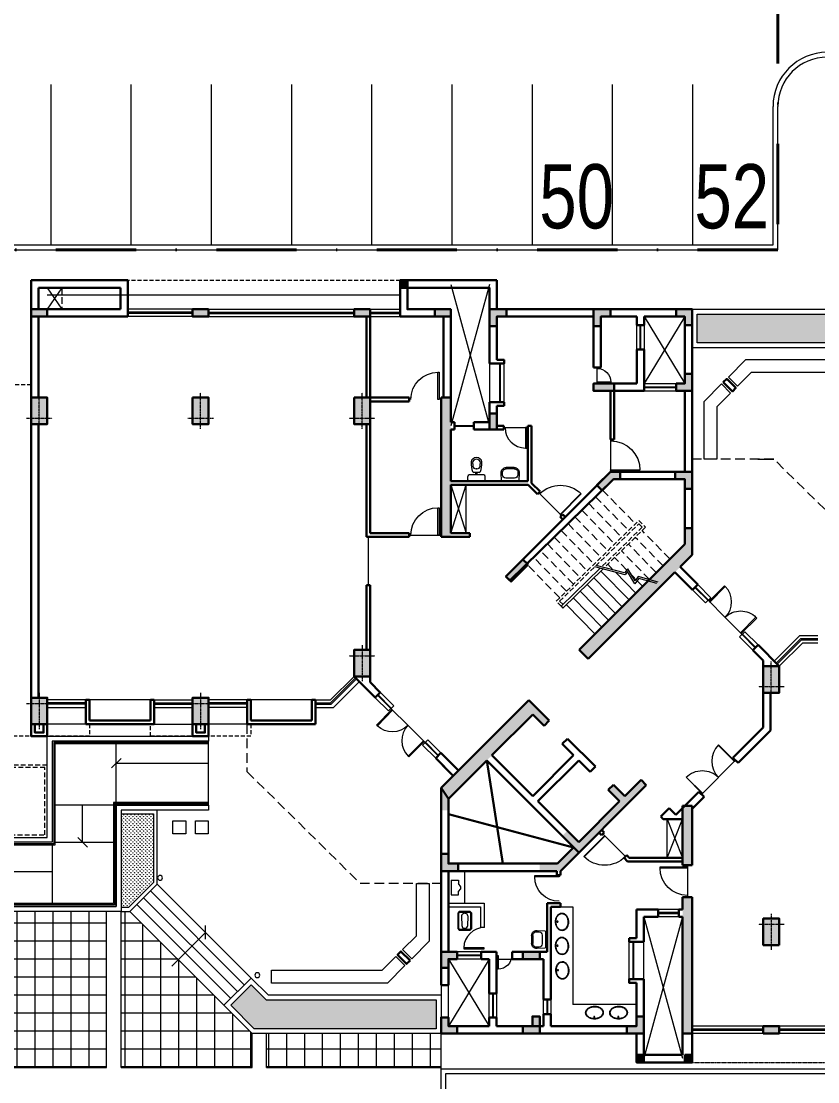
# Model space of a CAD drawing. Header units: inches. Extents: x 5542223 to 12533222, y 497239 to 5189502.
# Drawn here: x 6812870 to 6837697, y 2078494 to 2111526 of the extents above; entities that cross this region are included whole.
import ezdxf

# ---------------------------------------------------------------- set-up
doc = ezdxf.new("R2010")
doc.units = ezdxf.units.IN
doc.header["$MEASUREMENT"] = 0
for name, pattern in [('CENTER2', [1.125, 0.75, -0.125, 0.125, -0.125]), ('DASHDOT', [1, 0.5, -0.25, 0, -0.25]), ('HIDDEN', [0.375, 0.25, -0.125]), ('HIDDENX2', [0.75, 0.5, -0.25])]:
    doc.linetypes.add(name, pattern=pattern)
doc.layers.get('0').update_dxf_attribs({"color": 1})
for name, color, linetype, lineweight in [('Area_parking', 7, 'DASHDOT', 40), ('c_b', 253, 'Continuous', 15), ('CILL', 7, 'Continuous', 20), ('col', 7, 'Continuous', 30), ('DOOR', 7, 'Continuous', 9), ('ELE', 7, 'Continuous', 13), ('grid', 7, 'CENTER2', 9), ('hatch_col', 8, 'Continuous', 5), ('HosGreenHatch', 7, 'Continuous', 5), ('HosPlanter', 7, 'Continuous', 13), ('HosRamp', 7, 'Continuous', 13), ('HosSteps', 7, 'Continuous', 13), ('LS PAVMNT', 8, 'Continuous', 5), ('PARKING NO TXT', 7, 'Continuous', 9), ('PROJECTION', 7, 'HIDDEN', 18), ('railing', 253, 'Continuous', 15), ('RAILING_ABOVE', 7, 'HIDDENX2', 18), ('Road', 7, 'Continuous', 15), ('Road_CStone', 8, 'Continuous', 15), ('S_Parkingbays', 7, 'Continuous', 13), ('STAIR', 253, 'Continuous', 5), ('STAIRS_ABOVE', 7, 'HIDDENX2', 18), ('terrha', 250, 'Continuous', 9), ('TEXT', 7, 'Continuous', 20), ('TOIFIT', 7, 'Continuous', 13), ('WALL', 7, 'Continuous', 30), ('wall_ele', 7, 'Continuous', 18), ('WIN', 7, 'Continuous', 20)]:
    doc.layers.add(name, color=color, linetype=linetype, lineweight=lineweight)
doc.layers.add('FURN', color=34, linetype='Continuous', lineweight=9, plot=False)
doc.styles.add('Parking_txt', font='arial.ttf', dxfattribs={"width": 0.75})
doc.styles.add('style1', font='ROMANS.SHX', dxfattribs={"width": 0.75, "height": 750})
doc.dimstyles.new('nuts', dxfattribs={"dimscale": 0, "dimtxt": 300, "dimasz": 250, "dimexe": 100, "dimexo": 50, "dimgap": 100, "dimtad": 1, "dimdec": 0, "dimzin": 0, "dimdsep": 46, "dimtxsty": 'style1', "dimblk": 'OBLIQUE', "dimcen": 250, "dimdle": 100, "dimclrd": 256, "dimclre": 256, "dimclrt": 256, "dimadec": 0, "dimazin": 0, "dimtfac": 1, "dimtdec": 0, "dimtmove": 2, "dimatfit": 3, "dimldrblk": 'OBLIQUE', "dimfxl": 1, "dimlwd": -1, "dimlwe": -1, "dimarcsym": 0})

# ---------------------------------------------------------------- blocks, each defined once
blk = doc.blocks.new('Door')
for p, q in [((0, 0.458), (0, 0.444)), ((0, 0.458), (0.917, 0.458)), ((0, 0.444), (0.917, 0.444))]:
    blk.add_line(p, q)
blk.add_arc((0, 0.458), 0.917, 270, 360)
blk = doc.blocks.new('colum')
at = {"layer": 'hatch_col'}
blk.add_hatch(color=256, dxfattribs=at).paths.add_polyline_path([(250, 185), (-250, 185), (-250, -640), (250, -640)])
at = {"layer": 'col'}
blk.add_lwpolyline([(-250, -640), (250, -640), (250, 185), (-250, 185)], close=True, dxfattribs=at)
at = {"layer": 'grid'}
for p, q in [((0, 335), (0, -790)), ((-400, 0), (400, 0))]:
    blk.add_line(p, q, dxfattribs=at)
blk = doc.blocks.new('door-left')
at = {"layer": 'DOOR'}
blk.add_lwpolyline([(-0.402, 0.85), (-0.444, 0.85), (-0.444, 0), (-0.402, 0)], close=True, dxfattribs=at)
blk.add_arc((-0.406, 0), 0.85, 0, 90, dxfattribs=at)
blk = doc.blocks.new('WB-58X43')
for p, q in [((-122, 430), (122, 430)), ((-122, 390), (122, 390)), ((-282, 263), (-271, 19)), ((-251, 0), (251, 0)), ((-242, 264), (-239, 195)), ((-139, 100), (139, 100)), ((239, 195), (242, 264)), ((271, 19), (282, 263))]:
    blk.add_line(p, q)
for centre, radius, start, end in [((-122, 270), 160, 90, 182.663), ((-122, 270), 120, 90, 182.663), ((122, 270), 160, 357.337, 90), ((122, 270), 120, 357.337, 90), ((-251, 20), 20, 182.663, 270), ((-139, 200), 100, 182.663, 270), ((139, 200), 100, 270, 357.337), ((251, 20), 20, 270, 357.337)]:
    blk.add_arc(centre, radius, start, end)
blk = doc.blocks.new('WC')
for p, q in [((0, -225), (0, 225)), ((50, 275), (150, 275)), ((200, -225), (200, 225)), ((200, 20), (278, 20)), ((278, -83), (278, 83)), ((388, -14), (388, 14)), ((50, -275), (150, -275)), ((200, -20), (278, -20))]:
    blk.add_line(p, q)
for centre, radius, start, end in [((50, 225), 50, 90, 180), ((150, 225), 50, 0, 90), ((318, 83), 40, 110.57, 180), ((578, -610), 780, 90, 110.57), ((488, 14), 100, 98.2132, 180), ((578, -610), 730, 90, 98.2132), ((578, 19), 151, 41.4237, 90), ((578, 19), 101, 41.4237, 90), ((570, 0), 120, 315.6019, 44.3981), ((570, 0), 170, 315.6019, 44.3981), ((50, -225), 50, 180, 270), ((150, -225), 50, 270, 360), ((318, -83), 40, 180, 249.43), ((578, 610), 780, 249.43, 270), ((488, -14), 100, 180, 261.7868), ((578, 610), 730, 261.7868, 270), ((578, -19), 101, 270, 318.5763), ((578, -19), 151, 270, 318.5763)]:
    blk.add_arc(centre, radius, start, end)
blk = doc.blocks.new('Doorr')
for p, q in [((0, -0.458), (0, -0.444)), ((0, -0.444), (0.917, -0.444)), ((0, -0.458), (0.917, -0.458))]:
    blk.add_line(p, q)
blk.add_arc((0, -0.458), 0.917, 0, 90)
blk = doc.blocks.new('o-pan')
for p, q in [((50, 220), (0, 170)), ((0, 170), (0, -170)), ((62, 190), (30, 158)), ((30, 158), (30, -158)), ((530, 220), (50, 220)), ((518, 190), (62, 190)), ((435, 93), (160, 102)), ((550, 158), (518, 190)), ((580, 170), (530, 220)), ((550, -158), (550, 158)), ((580, -170), (580, 170)), ((0, -170), (50, -220)), ((30, -158), (62, -190)), ((50, -220), (530, -220)), ((62, -190), (518, -190)), ((160, -102), (435, -93)), ((518, -190), (550, -158)), ((530, -220), (580, -170))]:
    blk.add_line(p, q)
for centre, radius, start, end in [((157, 0), 102, 88.172, 271.828), ((432, 0), 92.9, 271.828, 88.172)]:
    blk.add_arc(centre, radius, start, end)
blk = doc.blocks.new('basin2')
for points in [[(278, -206, 0.12976), (261, -133, 0.106426), (201, -63, 0.084431), (116, -18, 0.073534), (7, 0, 0.073534), (-102, -14, 0.084431), (-188, -55, 0.106426), (-251, -122, 0.12976), (-272, -195, 0.12976), (-254, -269, 0.106426), (-194, -339, 0.084431), (-109, -383, 0.073534), (-1, -402, 0.073534), (108, -388, 0.084431), (195, -347, 0.106426), (258, -279, 0.12976)], [(263, -201, 0.119977), (247, -140, 0.106426), (192, -75, 0.084431), (111, -33, 0.073534), (7, -15, 0.073534), (-97, -28, 0.084431), (-180, -67, 0.106426), (-238, -130, 0.12976), (-257, -196, 0.009633), (-257, -201, 0.119977), (-240, -262, 0.106426), (-185, -327, 0.084431), (-104, -369, 0.073534), (0, -387, 0.073534), (104, -373, 0.084431), (187, -334, 0.106426), (245, -272, 0.12976), (263, -206, 0.009633)]]:
    blk.add_lwpolyline(points, format="xyb", close=True)
for radius in [17.8, 12.2]:
    blk.add_circle((-4, -64), radius)
blk = doc.blocks.new('urinal1')
for p, q in [((0, 228.6), (228.6, 228.6)), ((0, 228.6), (0, -228.6)), ((228.6, 228.6), (228.6, 127)), ((304.8, 25.4), (228.6, 127)), ((304.8, -38.1), (304.8, 25.4)), ((0, -228.6), (228.6, -228.6)), ((228.6, -127), (304.8, -38.1)), ((228.6, -228.6), (228.6, -127))]:
    blk.add_line(p, q)
blk = doc.blocks.new('B.HosEdge')
at = {"layer": 'col'}
h = blk.add_hatch(color=256, dxfattribs=at)
h.paths.add_polyline_path([(2715, -22328), (2715, -22558), (2465, -22558), (2465, -22328)])
h.paths.add_polyline_path([(2465, -22558), (2215, -22558), (2215, -22328), (2465, -22328)])
at = {"layer": 'hatch_col'}
for points in [[(-8875, 670), (-9105, 670), (-9105, 900), (-8875, 900)], [(-20100, -230), (-20100, 0), (-20600, 0), (-20600, -230)], [(-15070, -230), (-15070, 0), (-15570, 0), (-15570, -230)], [(-10040, -230), (-10040, 0), (-10540, 0), (-10540, -230)], [(-230, -230), (-500, -230), (-500, 0), (0, 0), (0, -500), (-230, -500), (-230, -230)], [(-7525, -230), (-7525, 0), (-8025, 0), (-8025, -230)], [(-6090, -230), (-6090, -530), (-6320, -530), (-6320, 0), (-5790, 0), (-5790, -230)], [(-2845, -230), (-2845, -530), (-3075, -530), (-3075, 0), (-2545, 0), (-2545, -230)], [(0, -2545), (-500, -2545), (-500, -2315), (-230, -2315), (-230, -2015), (0, -2015)], [(-3075, -2545), (-3075, -2315), (-2429, -2315), (-2429, -2545)], [(-6090, -3245), (-6320, -3245), (-6320, -3745), (-6090, -3745)], [(-2244, -5290), (-2449, -5290), (-2806, -5647), (-2968, -5484), (-2544, -5060), (-2244, -5060)], [(-230, -5290), (-530, -5290), (-530, -5060), (0, -5060), (0, -5590), (-230, -5590)], [(-5115, -7956), (-5645, -8486), (-5808, -8323), (-5277, -7793)], [(-6242, -13892), (-7542, -15192), (-7825, -14909), (-5090, -12174), (-4807, -12457)], [(-4453, -12810), (-4616, -12973), (-4970, -12619), (-4807, -12457)], [(0, -17313), (-300, -17313), (-300, -15538), (-230, -15468), (0, -15468)], [(-300, -15538), (-300, -15468), (-230, -15468)], [(-7595, -17268), (-7295, -17268), (-7295, -17498), (-7825, -17498), (-7825, -16968), (-7595, -16968)], [(0, -22558), (-300, -22558), (-300, -18313), (0, -18313)], [(-7595, -20243), (-7325, -20243), (-7325, -20013), (-7825, -20013), (-7825, -20513), (-7595, -20513)], [(-4750, -20243), (-5280, -20243), (-5280, -20013), (-4750, -20013)], [(-7595, -22328), (-7325, -22328), (-7325, -22558), (-7825, -22558), (-7825, -22058), (-7595, -22058)], [(-4980, -22328), (-4980, -22028), (-4750, -22028), (-4750, -22558), (-5280, -22558), (-5280, -22328)], [(-1735, -22328), (-1735, -22028), (-1505, -22028), (-1505, -22558), (-2035, -22558), (-2035, -22328)], [(-1505, -23458), (-1735, -23458), (-1735, -23228), (-1505, -23228)], [(0, -23458), (-230, -23458), (-230, -23228), (0, -23228)]]:
    blk.add_hatch(color=256, dxfattribs=at).paths.add_polyline_path(points)
h = blk.add_hatch(color=256, dxfattribs=at)
h.paths.add_polyline_path([(-7825, -3280), (-7525, -3280), (-7525, -3580), (-7825, -3580)])
h.paths.add_polyline_path([(-7525, -3280), (-7825, -3280), (-7825, -2755), (-7525, -2755)])
h = blk.add_hatch(color=256, dxfattribs=at)
h.paths.add_polyline_path([(-7525, -6265), (-7710, -6265), (-7710, -3580), (-7525, -3580), (-7525, -3630)])
h.paths.add_polyline_path([(-7710, -6265), (-7825, -6265), (-7825, -3580), (-7710, -3580)])
h = blk.add_hatch(color=256, dxfattribs=at)
h.paths.add_polyline_path([(-7525, -7090), (-7825, -7090), (-7825, -6860), (-7525, -6860)])
h.paths.add_polyline_path([(-7525, -6860), (-7825, -6860), (-7825, -6265), (-7525, -6265)])
h = blk.add_hatch(color=256, dxfattribs=at)
h.paths.add_polyline_path([(0, -7367), (-115, -7482), (-115, -6822), (0, -6822)])
h.paths.add_polyline_path([(-115, -7482), (-141, -7508), (-283, -7367), (-230, -7314), (-230, -6822), (-115, -6822)])
h.paths.add_polyline_path([(0, -7650), (-115, -7535), (-115, -7482), (0, -7367)])
h.paths.add_polyline_path([(-115, -7535), (-141, -7508), (-115, -7482)])
h = blk.add_hatch(color=256, dxfattribs=at)
h.paths.add_polyline_path([(-3078, -10728), (-3361, -10445), (-283, -7367), (0, -7650)])
h.paths.add_polyline_path([(-3524, -10607), (-3442, -10526), (-3361, -10445), (-3078, -10728), (-3241, -10890)])
h = blk.add_hatch(color=256, dxfattribs=at)
h.paths.add_polyline_path([(-1431, -14822), (-1593, -14984), (-1756, -14822), (-1593, -14659)])
h.paths.add_polyline_path([(-1760, -15151), (-1936, -15327), (-2099, -15165), (-1756, -14822), (-1593, -14984)])
h.paths.add_polyline_path([(-1936, -15327), (-3534, -16925), (-4050, -16409), (-3888, -16247), (-3534, -16600), (-2261, -15327), (-2615, -14974), (-2452, -14811)])
h.paths.add_polyline_path([(-4107, -17498), (-4750, -17498), (-4750, -17268), (-4202, -17268), (-3697, -16763), (-3534, -16925)])
h = blk.add_hatch(color=256, dxfattribs=at)
h.paths.add_polyline_path([(-7542, -15192), (-7595, -15245), (-7595, -15613), (-7710, -15613), (-7710, -15077), (-7684, -15050)])
h.paths.add_polyline_path([(-7710, -15077), (-7825, -15192), (-7825, -14909), (-7710, -15024)])
h.paths.add_polyline_path([(-7710, -15474), (-7710, -15613), (-7825, -15613), (-7825, -15192), (-7710, -15077)])
h.paths.add_polyline_path([(-7710, -15077), (-7710, -15024), (-7684, -15050)])
for p, q in [((-6405, -14055), (-5899, -17268)), ((-3697, -16763), (-7595, -15728))]:
    blk.add_line(p, q)
at = {"layer": 'c_b', "ltscale": 3}
for p, q in [((-16885, -12170), (-18785, -12170)), ((-11855, -12170), (-13755, -12170))]:
    blk.add_line(p, q, dxfattribs=at)
at = {"layer": 'CILL', "ltscale": 50}
for p, q in [((171, -8575), (581, -8986)), ((7, -8737), (419, -9149)), ((419, -9149), (581, -8986)), ((-9877, -12102), (-9465, -12514)), ((-9713, -11940), (-9303, -12351)), ((-9465, -12514), (-9303, -12351))]:
    blk.add_line(p, q, dxfattribs=at)
at = {"layer": 'col'}
for p, q in [((-7825, -2755), (-7525, -2755)), ((-7525, -7090), (-7825, -7090)), ((-4453, -12810), (-5090, -12174)), ((-4616, -12973), (-4970, -12619)), ((-4616, -12973), (-4453, -12810)), ((0, -15468), (-300, -15468)), ((-300, -15468), (-300, -17313)), ((0, -17313), (0, -15468)), ((0, -17313), (-300, -17313)), ((0, -18313), (-300, -18313)), ((0, -22558), (-300, -22558))]:
    blk.add_line(p, q, dxfattribs=at)
at = {"layer": 'col', "ltscale": 3}
blk.add_line((0, -6822), (-230, -6822), dxfattribs=at)
at = {"layer": 'col'}
for points in [[(-9105, 900), (-8875, 900), (-8875, 670), (-9105, 670)], [(-20100, 0), (-20100, -230), (-20600, -230), (-20600, 0)], [(-15070, 0), (-15070, -230), (-15570, -230), (-15570, 0)], [(-10040, 0), (-10040, -230), (-10540, -230), (-10540, 0)], [(-500, -230), (-230, -230), (-230, -500), (0, -500), (0, 0), (-500, 0)], [(-7525, 0), (-7525, -230), (-8025, -230), (-8025, 0)], [(-5790, -230), (-6090, -230), (-6090, -530), (-6320, -530), (-6320, 0), (-5790, 0)], [(-2545, -230), (-2845, -230), (-2845, -530), (-3075, -530), (-3075, 0), (-2545, 0)], [(-500, -2315), (-230, -2315), (-230, -2015), (0, -2015), (0, -2545), (-500, -2545)], [(-2429, -2545), (-3075, -2545), (-3075, -2315), (-2429, -2315)], [(-6320, -3245), (-6090, -3245), (-6090, -3745), (-6320, -3745)], [(-2544, -5060), (-2244, -5060), (-2244, -5290), (-2449, -5290), (-2806, -5647), (-2968, -5484)], [(-530, -5290), (-230, -5290), (-230, -5590), (0, -5590), (0, -5060), (-530, -5060)], [(-5115, -7956), (-5645, -8486), (-5808, -8323), (-5277, -7793)], [(-7295, -17268), (-7595, -17268), (-7595, -16968), (-7825, -16968), (-7825, -17498), (-7295, -17498)], [(-7325, -20243), (-7595, -20243), (-7595, -20513), (-7825, -20513), (-7825, -20013), (-7325, -20013)], [(-5280, -20243), (-4750, -20243), (-4750, -20013), (-5280, -20013)], [(-7325, -22328), (-7595, -22328), (-7595, -22058), (-7825, -22058), (-7825, -22558), (-7325, -22558)], [(-5280, -22328), (-4980, -22328), (-4980, -22028), (-4750, -22028), (-4750, -22558), (-5280, -22558)], [(-2035, -22328), (-1735, -22328), (-1735, -22028), (-1505, -22028), (-1505, -22558), (-2035, -22558)], [(-1735, -23228), (-1505, -23228), (-1505, -23458), (-1735, -23458)], [(-230, -23228), (0, -23228), (0, -23458), (-230, -23458)]]:
    blk.add_lwpolyline(points, close=True, dxfattribs=at)
at = {"layer": 'col', "ltscale": 3}
blk.add_lwpolyline([(0, -6822), (-230, -6822)], dxfattribs=at)
at = {"layer": 'col'}
blk.add_lwpolyline([(2215, -22328), (2215, -22558), (2715, -22558), (2715, -22328), (2215, -22328)], dxfattribs=at)
at = {"layer": 'DOOR', "ltscale": 50}
for p, q in [((-5875, -3687), (-5125, -3687)), ((1030, -9598), (500, -9067)), ((1561, -10128), (1030, -9598)), ((-9391, -12439), (-8857, -12966)), ((-8857, -12966), (-8323, -13493)), ((-150, -17313), (-150, -18313))]:
    blk.add_line(p, q, dxfattribs=at)
at = {"layer": 'DOOR', "ltscale": 1000}
blk.add_line((-2544, -4060), (-2544, -5060), dxfattribs=at)
at = {"layer": 'DOOR'}
for p, q in [((-4783, -5722), (-4076, -6429)), ((-10097, -7090), (-10097, -8590)), ((-8825, -7033), (-7825, -7033)), ((-2080, -17048), (-2787, -16341))]:
    blk.add_line(p, q, dxfattribs=at)
at = {"layer": 'ELE', "linetype": 'HIDDENX2', "ltscale": 400}
blk.add_line((-19650, 670), (-19650, 0), dxfattribs=at)
at = {"layer": 'ELE', "lineweight": 18, "ltscale": 0.1}
for p, q in [((-4107, -18613), (-3723, -18613)), ((-3723, -18613), (-3723, -21653)), ((-1735, -21653), (-3723, -21653))]:
    blk.add_line(p, q, dxfattribs=at)
at = {"layer": 'FURN', "ltscale": 4}
blk.add_line((1351, -14050), (291, -15110), dxfattribs=at)
at = {"layer": 'PROJECTION', "ltscale": 3}
blk.add_line((0, -23458), (8855, -23458), dxfattribs=at)
at = {"layer": 'PROJECTION', "ltscale": 500}
for points in [[(-20100, 900), (-8025, 900)], [(-20600, -2355), (-21915, -2355), (-21915, -2730), (-23815, -2730), (-23815, -2355), (-25630, -2355), (-25630, -2730)], [(-13066, -12925), (-13066, -12925), (-13066, -12925), (-13755, -12925), (-13755, -13300), (-16885, -13300), (-16885, -12925), (-18785, -12925), (-18785, -13300), (-21915, -13300), (-21915, -12925), (-23815, -12925), (-23815, -12925), (-23815, -12925), (-23815, -12925)]]:
    blk.add_lwpolyline(points, dxfattribs=at)
at = {"layer": 'PROJECTION', "ltscale": 1200}
for points in [[(6051, -9633), (6051, -8128), (2544, -4668), (0, -4668)], [(-13876, -12925), (-13876, -14401), (-10353, -17877), (-7825, -17877)]]:
    blk.add_lwpolyline(points, dxfattribs=at)
at = {"layer": 'railing', "ltscale": 400}
for p, q in [((-19650, 670), (-20100, 0)), ((-20100, 670), (-19650, 0))]:
    blk.add_line(p, q, dxfattribs=at)
at = {"layer": 'railing'}
blk.add_line((-4080, -9254), (-4027, -9308), dxfattribs=at)
for points in [[(-2868, -8070), (-4080, -9254)], [(-2783, -8092), (-4027, -9308)]]:
    blk.add_lwpolyline(points, dxfattribs=at)
at = {"layer": 'RAILING_ABOVE', "ltscale": 300}
for points in [[(-4080, -9254), (-4080, -9254), (-4237, -9093), (-1662, -6577), (-1453, -6791), (-2741, -8051)], [(-4026, -9202), (-4131, -9095), (-1664, -6683), (-1559, -6790), (-2794, -7997)], [(-23052, -16375), (-20175, -16375), (-20175, -14275), (-23930, -14275), (-23930, -12925)], [(-23052, -16450), (-20100, -16450), (-20100, -14200), (-23855, -14200), (-23855, -12925)]]:
    blk.add_lwpolyline(points, dxfattribs=at)
at = {"layer": 'STAIR', "ltscale": 3}
blk.add_line((2051, -4668), (2544, -4668), dxfattribs=at)
at = {"layer": 'STAIR', "ltscale": 5}
for p, q in [((-1969, -9053), (-2847, -8154)), ((-1757, -8841), (-2391, -8192)), ((-2393, -9477), (-3276, -8574)), ((-2181, -9265), (-3062, -8364)), ((-1545, -8629), (-1714, -8456)), ((-2605, -9689), (-3491, -8784)), ((-3030, -10114), (-3920, -9203)), ((-2818, -9901), (-3705, -8993))]:
    blk.add_line(p, q, dxfattribs=at)
at = {"layer": 'STAIR'}
for points in [[(-1100, -8544), (-1662, -8386), (-1785, -8550), (-2013, -8172), (-2086, -8270), (-3038, -8027)], [(-1060, -8505), (-1682, -8330), (-1780, -8461), (-2008, -8082), (-2106, -8213), (-2997, -7986)]]:
    blk.add_lwpolyline(points, dxfattribs=at)
at = {"layer": 'STAIRS_ABOVE', "ltscale": 500}
for p, q in [((-3012, -5840), (-1984, -6891)), ((-2797, -5631), (-1770, -6682)), ((-3441, -6260), (-2413, -7311)), ((-3226, -6050), (-2199, -7101)), ((-3655, -6469), (-2628, -7521)), ((-4084, -6889), (-3057, -7940)), ((-3870, -6679), (-2842, -7730)), ((-696, -7780), (-1560, -6896)), ((-4299, -7099), (-3271, -8150)), ((-908, -7992), (-1775, -7106)), ((-3701, -8569), (-4728, -7518)), ((-4513, -7308), (-3486, -8359)), ((-1333, -8416), (-2204, -7525)), ((-1120, -8204), (-1989, -7316)), ((-3915, -8779), (-4943, -7728)), ((-2039, -8123), (-2418, -7735)), ((-4130, -8988), (-5157, -7937)), ((-2458, -8123), (-2633, -7945))]:
    blk.add_line(p, q, dxfattribs=at)
at = {"layer": 'STAIRS_ABOVE', "ltscale": 5}
blk.add_line((-1749, -8419), (-1894, -8271), dxfattribs=at)
at = {"layer": 'terrha', "ltscale": 3}
for p, q in [((-6320, 770), (-7525, -3630)), ((-7525, 770), (-6320, -3630)), ((-1500, -230), (-230, -2315)), ((-230, -230), (-1500, -2315)), ((-1505, -18928), (-300, -23328)), ((-300, -18928), (-1505, -23328)), ((-7595, -20243), (-6325, -22328)), ((-6325, -20243), (-7595, -22328))]:
    blk.add_line(p, q, dxfattribs=at)
at = {"layer": 'WALL', "ltscale": 0.1}
for p, q in [((-20600, 900), (-17585, 900)), ((-20600, -230), (-20600, 900)), ((-17815, 670), (-20370, 670)), ((-20370, 0), (-20370, 670)), ((-17815, 670), (-17815, 0)), ((-17585, 900), (-17585, -230)), ((-6090, 900), (-6090, 0)), ((-17815, 0), (-20370, 0)), ((-6320, 0), (0, 0)), ((-6320, 0), (-6320, -1695)), ((0, -5384), (0, 0)), ((-20600, -2756), (-20600, -230)), ((-17585, -230), (-20100, -230)), ((-9105, -230), (-7755, -230)), ((-7755, -230), (-7755, -2755)), ((-6090, -230), (-3075, -230)), ((-6090, -230), (-6090, -1580)), ((-3075, -1055), (-3075, -230)), ((-2845, -1055), (-2845, -230)), ((-2845, -230), (-1730, -230)), ((-1730, -500), (-1730, -230)), ((-1500, -230), (-230, -230)), ((-1500, -500), (-1500, -230)), ((-230, -2315), (-230, -230)), ((-1730, -500), (-1500, -500)), ((-3075, -1815), (-3075, -1055)), ((-2845, -1815), (-2845, -1055)), ((-1730, -2315), (-1730, -1250)), ((-1730, -1250), (-1500, -1250)), ((-1500, -2545), (-1500, -1250)), ((-3075, -2545), (-3075, -2315)), ((-3075, -2545), (-2544, -2545)), ((-2845, -2315), (-1730, -2315)), ((-2429, -2545), (-1500, -2545)), ((-500, -2545), (-500, -2315)), ((-500, -2315), (-230, -2315)), ((-500, -2545), (-230, -2545)), ((-230, -5060), (-230, -2545)), ((-8825, -2755), (-8825, -2870)), ((-5860, -2895), (-6320, -2895)), ((-6320, -2895), (-6320, -3515)), ((-5860, -3010), (-5860, -2895)), ((-6090, -3010), (-5860, -3010)), ((-6090, -3010), (-6090, -3630)), ((-6810, -3515), (-6320, -3515)), ((-6090, -3630), (-5875, -3630)), ((-5010, -5414), (-5010, -3630)), ((-6810, -3745), (-5875, -3745)), ((-5925, -3745), (-5875, -3745)), ((-7525, -5360), (-5125, -5360)), ((-5111, -5475), (-4824, -5763)), ((-5010, -5414), (-4742, -5681)), ((-4117, -6470), (-4035, -6551)), ((-4035, -6389), (-3954, -6470)), ((-8825, -6975), (-8825, -7090)), ((-6925, -6975), (-6925, -7090)), ((-10155, -8590), (-10040, -8590)), ((1270, -13968), (2215, -13023)), ((1433, -14131), (2445, -13119)), ((1433, -14131), (1270, -13968)), ((-7825, -14909), (-7825, -21058)), ((-507, -15745), (209, -15029)), ((0, -15564), (372, -15192)), ((372, -15192), (209, -15029)), ((-7595, -15245), (-7595, -17268)), ((-2909, -16301), (-2828, -16382)), ((-2828, -16219), (-2747, -16301)), ((-2828, -16382), (-2747, -16301)), ((-2121, -17089), (-2040, -17008)), ((-2012, -17198), (-2121, -17089)), ((-1964, -17083), (-2040, -17008)), ((-7595, -17498), (-7595, -20013)), ((-4222, -17498), (-4222, -17632)), ((-4107, -17498), (-4107, -17632)), ((-1015, -17198), (-2012, -17198)), ((-4107, -17632), (-4222, -17632)), ((-4524, -18498), (-4524, -20013)), ((-4524, -18498), (-4107, -18498)), ((-4409, -18613), (-4107, -18613)), ((-4409, -18613), (-4409, -20243)), ((-1735, -19587), (-1735, -18698)), ((-1060, -18698), (-1735, -18698)), ((-1060, -18928), (-1060, -18698)), ((-1060, -18928), (-1505, -18928)), ((-1505, -19702), (-1505, -18928)), ((-1965, -19587), (-1965, -19702)), ((-1735, -19587), (-1965, -19587)), ((-1965, -19702), (-1505, -19702)), ((-7325, -20013), (-7595, -20013)), ((-7325, -20013), (-7325, -20243)), ((-6575, -20013), (-6575, -20243)), ((-6095, -20013), (-6325, -20013)), ((-6095, -20013), (-6095, -21308)), ((-4524, -20013), (-5615, -20013)), ((-5615, -20013), (-5615, -20243)), ((-7325, -20243), (-7595, -20243)), ((-7595, -20243), (-7595, -20943)), ((-7595, -20243), (-7595, -21058)), ((-6325, -20243), (-6325, -21308)), ((-6095, -20243), (-6095, -21308)), ((-4639, -20243), (-5615, -20243)), ((-7595, -21058), (-7825, -21058)), ((-1735, -22328), (-1735, -20978)), ((-1505, -22558), (-1505, -20863)), ((-6095, -21308), (-6325, -21308)), ((-4409, -21503), (-4639, -21503)), ((-7595, -22058), (-7825, -22058)), ((-7825, -22058), (-7825, -22558)), ((-7595, -22058), (-7595, -22328)), ((-6095, -22058), (-6325, -22058)), ((-6325, -22058), (-6325, -22328)), ((-6095, -22058), (-6095, -22328)), ((-4409, -21953), (-4639, -21953)), ((-4639, -21953), (-4639, -22328)), ((-4409, -21953), (-4409, -22328)), ((-6325, -22328), (-7595, -22328)), ((-4639, -22328), (-6095, -22328)), ((-1735, -22328), (-4409, -22328)), ((-1505, -22558), (-7825, -22558)), ((-1735, -23458), (-1735, -22558)), ((-1505, -23228), (-1505, -22558))]:
    blk.add_line(p, q, dxfattribs=at)
at = {"layer": 'WALL'}
for p, q in [((-10040, -2755), (-10040, -230)), ((-2544, -4060), (-2544, -2545)), ((-2429, -4060), (-2429, -2545)), ((-10040, -2755), (-8825, -2755)), ((-10040, -2870), (-8825, -2870)), ((-7825, -2755), (-7525, -2755)), ((-7825, -2755), (-7825, -3280)), ((-7825, -2755), (-7825, -5360)), ((-7525, -2755), (-7525, -3515)), ((-10155, -3580), (-10155, -7090)), ((-10040, -3580), (-10040, -6975)), ((-7410, -3515), (-7525, -3515)), ((-7410, -3515), (-7410, -3745)), ((-6810, -3515), (-6810, -3745)), ((-5875, -3745), (-5875, -3630)), ((-5125, -5360), (-5125, -3630)), ((-5125, -3630), (-5010, -3630)), ((-7525, -3745), (-7525, -5360)), ((-7410, -3745), (-7525, -3745)), ((-2429, -4060), (-2544, -4060)), ((-230, -5060), (-2544, -5060)), ((0, -5019), (0, -7650)), ((-7825, -5360), (-7825, -7090)), ((-5111, -5475), (-7525, -5475)), ((-7525, -5475), (-7525, -6975)), ((-230, -5290), (-2449, -5290)), ((-230, -5290), (-230, -7314)), ((-8825, -7090), (-10155, -7090)), ((-10040, -6975), (-8825, -6975)), ((-7825, -7090), (-6925, -7090)), ((-7525, -6975), (-6925, -6975)), ((-6925, -6975), (-6925, -7090)), ((-536, -8186), (7, -8737)), ((-378, -8027), (171, -8576)), ((-5681, -8450), (-5808, -8323)), ((171, -8576), (7, -8737)), ((-10155, -10614), (-10155, -8590)), ((-10040, -10614), (-10040, -8590)), ((2052, -10457), (1890, -10620)), ((2715, -11120), (2052, -10457)), ((-3241, -10890), (-3524, -10607)), ((2215, -10945), (1890, -10620)), ((2215, -11120), (2215, -10945)), ((-10540, -11439), (-9884, -12095)), ((-10040, -11439), (-10040, -11614)), ((-10040, -11614), (-9721, -11933)), ((-9721, -11933), (-9884, -12095)), ((-7825, -14909), (-5090, -12174)), ((-4453, -12810), (-5090, -12174)), ((2215, -11945), (2215, -13023)), ((2445, -11945), (2445, -13119)), ((-6242, -13892), (-4970, -12619)), ((-4616, -12973), (-4970, -12619)), ((-4616, -12973), (-4453, -12810)), ((-4050, -13538), (-3888, -13376)), ((-3697, -13892), (-4050, -13538)), ((-3018, -14246), (-3888, -13376)), ((-7832, -13822), (-7994, -13985)), ((-7832, -13822), (-7285, -14369)), ((-7448, -14531), (-7994, -13985)), ((-7994, -13985), (-7582, -14397)), ((-7595, -15245), (-6405, -14055)), ((-3534, -16925), (-6405, -14055)), ((-4970, -15165), (-6242, -13892)), ((-4970, -15165), (-3697, -13892)), ((-4807, -15327), (-3534, -14055)), ((-3181, -14408), (-3534, -14055)), ((-3181, -14408), (-3018, -14246)), ((-4107, -17498), (-1431, -14822)), ((-2615, -14974), (-2452, -14811)), ((-2099, -15165), (-2452, -14811)), ((-2099, -15165), (-1593, -14659)), ((-1431, -14822), (-1593, -14659)), ((-7825, -14909), (-7595, -15245)), ((-2261, -15327), (-2615, -14974)), ((-3534, -16600), (-4807, -15327)), ((-3534, -16600), (-2261, -15327)), ((-507, -15745), (-716, -15537)), ((0, -17313), (0, -15564)), ((-300, -15883), (-900, -15883)), ((-300, -17083), (-300, -15883)), ((-4202, -17268), (-3697, -16763)), ((-1964, -17083), (-1015, -17083)), ((-300, -17083), (-1015, -17083)), ((-7595, -17498), (-4222, -17498)), ((-300, -17198), (-1015, -17198)), ((-300, -17313), (-300, -17198)), ((0, -17313), (-300, -17313)), ((-300, -18698), (-300, -18313)), ((0, -18313), (-300, -18313)), ((0, -23458), (0, -18313)), ((-415, -18928), (-415, -18698)), ((-415, -18698), (-300, -18698)), ((-415, -18928), (-300, -18928)), ((-300, -19803), (-300, -18928)), ((0, -19803), (0, -19278)), ((-300, -23228), (-300, -19803)), ((-300, -23228), (-1505, -23228)), ((0, -23458), (-1735, -23458))]:
    blk.add_line(p, q, dxfattribs=at)
at = {"layer": 'WALL', "ltscale": 3}
for p, q in [((-2845, -1815), (-3075, -1815)), ((-2845, -2315), (-3075, -2315)), ((-2544, -5060), (-5808, -8323)), ((-2449, -5290), (-5681, -8450)), ((-4742, -5681), (-4824, -5763)), ((-4035, -6389), (-4117, -6470)), ((-230, -7314), (-3524, -10607)), ((0, -7650), (-378, -8027)), ((-536, -8186), (-3241, -10890)), ((-4202, -17268), (-7595, -17268))]:
    blk.add_line(p, q, dxfattribs=at)
at = {"layer": 'WALL', "ltscale": 4}
for p, q in [((-18900, -12170), (-18785, -12170)), ((-18900, -12925), (-18900, -12170)), ((-18785, -12810), (-18785, -12170)), ((-16770, -12170), (-16885, -12170)), ((-16885, -12810), (-16885, -12170)), ((-16770, -12925), (-16770, -12170)), ((-13870, -12170), (-13755, -12170)), ((-13870, -12925), (-13870, -12170)), ((-13755, -12810), (-13755, -12170)), ((-11855, -12810), (-11855, -12170)), ((-11740, -12170), (-11855, -12170)), ((-11740, -12925), (-11740, -12170)), ((-18785, -12810), (-16885, -12810)), ((-11855, -12810), (-13755, -12810)), ((-18900, -12925), (-16770, -12925)), ((-11740, -12925), (-13870, -12925))]:
    blk.add_line(p, q, dxfattribs=at)
at = {"layer": 'WALL', "ltscale": 1000}
for p, q in [((-981, -15802), (-716, -15537)), ((-900, -15883), (-981, -15802)), ((-4107, -18498), (-4107, -18613)), ((-6575, -20013), (-6325, -20013)), ((-6575, -20243), (-6325, -20243)), ((-4639, -21503), (-4639, -20243)), ((-4409, -21503), (-4409, -20243))]:
    blk.add_line(p, q, dxfattribs=at)
at = {"layer": 'WALL', "lineweight": 18}
for p, q in [((-7095, -17498), (-7095, -18498)), ((-7595, -18498), (-6480, -18498)), ((-7595, -18613), (-6595, -18613))]:
    blk.add_line(p, q, dxfattribs=at)
at = {"layer": 'WALL', "lineweight": 18, "ltscale": 0.1}
for p, q in [((-6595, -18613), (-6595, -19260)), ((-6480, -18498), (-6480, -19260)), ((-6480, -19260), (-6595, -19260))]:
    blk.add_line(p, q, dxfattribs=at)
at = {"layer": 'WALL', "ltscale": 0.1}
for points in [[(-9105, -230), (-9105, 900), (-6090, 900)], [(-7525, -2755), (-7525, 0), (-8875, 0), (-8875, 670), (-6320, 670), (-6320, 0)], [(-20370, -2756), (-20370, -230), (-20100, -230)], [(-6090, -1580), (-5860, -1580), (-5860, -1695), (-6320, -1695)], [(-20600, -3580), (-20600, -12100)], [(-20370, -3579), (-20370, -12100)], [(-20600, -12925), (-20600, -13300), (-20100, -13300), (-20100, -12925)], [(-20485, -12925), (-20485, -13185), (-20215, -13185), (-20215, -12925)], [(-15570, -12916), (-15570, -13300), (-15070, -13300), (-15070, -12916)], [(-15455, -12916), (-15455, -13185), (-15185, -13185), (-15185, -12916)], [(-1735, -20978), (-1965, -20978), (-1965, -20863), (-1505, -20863)]]:
    blk.add_lwpolyline(points, dxfattribs=at)
at = {"layer": 'WALL'}
blk.add_lwpolyline([(-10540, -230), (-10155, -230), (-10155, -2755)], dxfattribs=at)
at = {"layer": 'wall_ele', "ltscale": 0.1}
for p, q in [((-7040, -6975), (-7040, -5475)), ((-785, -17083), (-785, -15883))]:
    blk.add_line(p, q, dxfattribs=at)
at = {"layer": 'wall_ele', "ltscale": 4}
for p, q in [((-18900, -12925), (-20100, -12925)), ((-16770, -12925), (-15570, -12925)), ((-13870, -12925), (-15070, -12925))]:
    blk.add_line(p, q, dxfattribs=at)
at = {"layer": 'wall_ele', "ltscale": 50}
for p, q in [((-7825, -21058), (-7825, -22058)), ((-7595, -22058), (-7595, -21058))]:
    blk.add_line(p, q, dxfattribs=at)
at = {"layer": 'WIN', "ltscale": 0.1}
for p, q in [((-20100, 450), (-9105, 450)), ((-15570, 0), (-17585, 0)), ((-15070, 0), (-10540, 0)), ((-15570, -95), (-17585, -95)), ((-15570, -135), (-17585, -135)), ((-15570, -230), (-17585, -230)), ((-15070, -95), (-10540, -95)), ((-15070, -135), (-10540, -135)), ((-15070, -230), (-10540, -230)), ((-10040, 0), (-9105, 0)), ((-10040, -95), (-9105, -95)), ((-10040, -135), (-9105, -135)), ((-10040, -230), (-9105, -230)), ((-1625, -1250), (-1625, -500)), ((-1605, -1250), (-1605, -500)), ((-6320, -1695), (-6320, -2895)), ((-5991, -2895), (-5991, -1695)), ((-5971, -2895), (-5971, -1695)), ((-5860, -2895), (-5860, -1695)), ((-1500, -2420), (-500, -2420)), ((-1500, -2440), (-500, -2440)), ((-7410, -3620), (-6810, -3620)), ((-7410, -3640), (-6810, -3640)), ((493, -9074), (82, -8663)), ((507, -9060), (96, -8649)), ((1964, -10545), (1554, -10135)), ((1978, -10531), (1568, -10121)), ((3351, -10158), (2552, -10957)), ((3351, -10158), (3915, -10158)), ((3387, -10253), (2618, -11023)), ((3404, -10293), (2646, -11051)), ((3446, -10388), (2715, -11120)), ((3387, -10253), (3915, -10253)), ((3404, -10293), (3915, -10293)), ((3443, -10388), (3915, -10388)), ((-10540, -11439), (-11271, -12170)), ((-10492, -11486), (-11271, -12265)), ((-10464, -11515), (-11254, -12305)), ((-10377, -11602), (-11176, -12400)), ((-18900, -12170), (-20100, -12170)), ((-16770, -12170), (-15570, -12170)), ((-13870, -12170), (-15070, -12170)), ((-11740, -12170), (-11271, -12170)), ((-9391, -12439), (-9802, -12028)), ((-9377, -12425), (-9788, -12014)), ((-18900, -12265), (-20100, -12265)), ((-18900, -12305), (-20100, -12305)), ((-20100, -12400), (-18900, -12400)), ((-16770, -12265), (-15570, -12265)), ((-16770, -12305), (-15570, -12305)), ((-16770, -12400), (-15570, -12400)), ((-13870, -12265), (-15070, -12265)), ((-13870, -12305), (-15070, -12305)), ((-13870, -12400), (-15070, -12400)), ((-11740, -12265), (-11271, -12265)), ((-11740, -12305), (-11254, -12305)), ((-11740, -12400), (-11176, -12400)), ((-7920, -13910), (-8331, -13500)), ((-7906, -13896), (-8316, -13486)), ((-1965, -20863), (-1965, -19702)), ((-1854, -19702), (-1854, -20863)), ((-1834, -19702), (-1834, -20863)), ((-1505, -20863), (-1505, -19702)), ((-6575, -20118), (-7325, -20118)), ((-6575, -20118), (-7325, -20118)), ((-6575, -20138), (-7325, -20138)), ((-6575, -20138), (-7325, -20138)), ((-6220, -21308), (-6220, -22058)), ((-6200, -21308), (-6200, -22058)), ((-4534, -21503), (-4534, -21953)), ((-4514, -21503), (-4514, -21953)), ((8855, -22328), (0, -22328)), ((2215, -22423), (0, -22423)), ((7245, -22423), (2715, -22423)), ((2215, -22463), (0, -22463)), ((2215, -22558), (0, -22558)), ((7245, -22463), (2715, -22463)), ((7245, -22558), (2715, -22558))]:
    blk.add_line(p, q, dxfattribs=at)
at = {"layer": 'WIN', "ltscale": 50}
for p, q in [((-1730, -1250), (-1730, -500)), ((-1500, -500), (-1500, -1250)), ((-1500, -2315), (-500, -2315)), ((-1500, -2545), (-500, -2545)), ((-7525, -5475), (-7040, -6975)), ((-7525, -6975), (-7040, -5475)), ((-785, -15883), (-300, -17083)), ((-785, -17083), (-300, -15883)), ((-6325, -20013), (-7325, -20013)), ((-6325, -20243), (-7325, -20243)), ((-6325, -22058), (-6325, -21308)), ((-6095, -21308), (-6095, -22058)), ((-4639, -21953), (-4639, -21503)), ((-4409, -21503), (-4409, -21953))]:
    blk.add_line(p, q, dxfattribs=at)
at = {"layer": 'WIN'}
blk.add_line((-2960, -2315), (-2960, -1815), dxfattribs=at)
at = {"layer": 'WIN', "ltscale": 25}
for p, q in [((-415, -18698), (-1060, -18698)), ((-415, -18795), (-1060, -18795)), ((-415, -18830), (-1060, -18830)), ((-415, -18928), (-1060, -18928))]:
    blk.add_line(p, q, dxfattribs=at)
at = {"layer": 'WIN', "lineweight": 18, "ltscale": 0.1}
blk.add_line((-6038, -20243), (-5615, -20243), dxfattribs=at)
at = {"layer": 'WIN', "ltscale": 0.1}
for points in [[(1642, -10047), (1479, -10209), (1890, -10620)], [(1642, -10047), (2052, -10457)], [(-8242, -13412), (-8405, -13574), (-7994, -13985)], [(-8242, -13412), (-7832, -13822)]]:
    blk.add_lwpolyline(points, dxfattribs=at)
at = {"layer": 'col', "ltscale": 750, "xscale": -1, "rotation": 180}
for p in [(-20350, -3395), (-15320, -3395), (-10290, -3395)]:
    blk.add_blockref('colum', p, dxfattribs=at)
at = {"layer": 'col', "ltscale": 750}
for p in [(-10290, -10799), (-20350, -12285), (-15320, -12285)]:
    blk.add_blockref('colum', p, dxfattribs=at)
at = {"layer": 'col', "ltscale": 750, "rotation": 180}
blk.add_blockref('colum', (2465, -11760), dxfattribs=at)
at = {"layer": 'col', "ltscale": 750, "extrusion": (-2.23152e-36, -4.32341e-36, -1)}
blk.add_blockref('colum', (-2465, -19163), dxfattribs=at)
at = {"layer": 'DOOR', "xscale": -1000, "yscale": 1000, "zscale": 1000}
for p in [(-8325, -2813), (-8325, -7033), (-8325, -7033)]:
    blk.add_blockref('door-left', p, dxfattribs=at)
at = {"layer": 'DOOR', "ltscale": 50}
for p, xscale, yscale, zscale, rotation in [((-5500, -3687), 750, 750, 750, 180), ((780, -9347), 796.8750000337785, 796.8750000344589, 796.8750000343788, 314.9999999999764), ((1281, -9848), -796.8750000337785, 796.8750000344589, 796.8750000343788, 314.9999999999764), ((-9109, -12717), -796.8750000351789, 796.8750000344583, 796.8750000343788, 135.3791713832644), ((-8605, -13215), 796.8750000351791, 796.875000034459, 796.8750000343788, 135.3791713832644), ((-150, -17813), -1000, 1000, 1000, 90)]:
    blk.add_blockref('door-left', p, dxfattribs=dict(at, xscale=xscale, yscale=yscale, zscale=zscale, rotation=rotation))
at = {"layer": 'DOOR', "ltscale": 1000, "xscale": -1000, "yscale": 1000, "zscale": 1000, "rotation": 180}
blk.add_blockref('Door', (-2544, -4560), dxfattribs=at)
at = {"layer": 'DOOR', "xscale": -1000.000000001301, "yscale": 1000, "zscale": 1000}
for p, rotation in [((-4429, -6076), 224.9999999999245), ((-2404, -16724), 44.99999999992455)]:
    blk.add_blockref('Door', p, dxfattribs=dict(at, rotation=rotation))
at = {"layer": 'DOOR', "lineweight": 18, "ltscale": 50}
for p, xscale, yscale, zscale, rotation in [((-4143, -18042), -900, 900, 900, 90), ((-6476, -19593), 749.999999999972, 750, 750, 89.20812022256877)]:
    blk.add_blockref('door-left', p, dxfattribs=dict(at, xscale=xscale, yscale=yscale, zscale=zscale, rotation=rotation))
at = {"layer": 'FURN', "ltscale": 4, "yscale": 779.9999999999999, "zscale": 779.9999999998967}
for p, xscale, rotation in [((1074, -14327), 779.9999999985777, 134.9999999997823), ((568, -14833), -780.0000000005535, 315.0000000000242)]:
    blk.add_blockref('Doorr', p, dxfattribs=dict(at, xscale=xscale, rotation=rotation))
at = {"layer": 'TOIFIT', "rotation": 90}
blk.add_blockref('WC', (-6722, -5360), dxfattribs=at)
at = {"layer": 'TOIFIT', "xscale": -1}
blk.add_blockref('WB-58X43', (-5672, -5360), dxfattribs=at)
at = {"layer": 'TOIFIT', "lineweight": 18}
blk.add_blockref('urinal1', (-7512, -18014), dxfattribs=at)
at = {"layer": 'TOIFIT', "lineweight": 18, "rotation": 270}
blk.add_blockref('o-pan', (-7089, -18758), dxfattribs=at)
at = {"layer": 'TOIFIT', "lineweight": 18, "xscale": -1}
for name, p, rotation in [('basin2', (-4259, -19079), 90), ('WB-58X43', (-4574, -19631), 90), ('basin2', (-4259, -19829), 90), ('basin2', (-4248, -20589), 90), ('basin2', (-3048, -22110), 180), ('basin2', (-2298, -22110), 180)]:
    blk.add_blockref(name, p, dxfattribs=dict(at, rotation=rotation))
at = {"layer": 'WIN', "xscale": -500, "yscale": 500, "zscale": 500, "rotation": 270}
blk.add_blockref('door-left', (-2960, -2065), dxfattribs=at)
at = {"layer": 'WIN', "lineweight": 18, "xscale": -500, "yscale": 500, "zscale": 500, "rotation": 180}
blk.add_blockref('door-left', (-5848, -20130), dxfattribs=at)
blk = doc.blocks.new('HosEnt3')
at = {"layer": 'HosGreenHatch', "ltscale": 0.1}
h = blk.add_hatch(dxfattribs=at)
h.set_pattern_fill('GRASS', color=256, scale=80, style=0)
h.set_pattern_definition([(90, (-5557177.83, 2072128.13), (-56.5685425, 56.5685425), [15, -98.137085]), (45, (-5557177.83, 2072128.13), (-56.5685425, 56.5685425), [15, -65]), (135, (-5557177.83, 2072128.13), (-56.5685425, -56.5685425), [15, -65])])
h.paths.add_polyline_path([(-150, -150), (-5830, -150), (-6559, -879), (-5922, -1515), (-5457, -1050), (-150, -1050)])
at = {"layer": 'HosGreenHatch'}
h = blk.add_hatch(dxfattribs=at)
h.set_pattern_fill('GRASS', color=256, scale=80, style=0)
h.set_pattern_definition([(90, (-2214935.06, -572081.5), (-56.5685425, 56.5685425), [15, -98.137085]), (45, (-2214935.06, -572081.5), (-56.5685425, 56.5685425), [15, -65]), (135, (-2214935.06, -572081.5), (-56.5685425, -56.5685425), [15, -65])])
h.paths.add_polyline_path([(-8963, -4701), (-9740, -3923), (-9975, -3923), (-9975, -6843), (-8963, -6843)])
at = {"ltscale": 0.1}
for p, q in [((-1358, -2452), (-1075, -2169)), ((-17245, -5954), (-17245, -3954)), ((-12125, -5864), (-12125, -4044)), ((-12035, -5954), (-10215, -5954)), ((-10175, -5954), (-10125, -5954)), ((-10215, -7108), (-12035, -7108)), ((-10125, -7108), (-10175, -7108)), ((-10125, -7108), (-10125, -7158)), ((-10125, -7198), (-10125, -9018)), ((-7245, -7108), (-7245, -9108))]:
    blk.add_line(p, q, dxfattribs=at)
for points in [[(-5289, -1571), (-5289, -1971), (-1839, -1971), (-1411, -2399), (-1128, -2116), (-1673, -1571)], [(-8357, -6622), (-7957, -6622), (-7957, -6222), (-8357, -6222)], [(-7657, -6622), (-7257, -6622), (-7257, -6222), (-7657, -6222)]]:
    blk.add_lwpolyline(points, close=True, dxfattribs=at)
blk.add_lwpolyline([(-371, -4672), (-371, -2874), (-916, -2329), (-1199, -2611), (-771, -3039), (-771, -4672), (-371, -4672)], dxfattribs=at)
at = {"color": 3, "ltscale": 0.1}
blk.add_lwpolyline([(-7245, -7108), (-10125, -7108), (-10125, -3954), (-17245, -3954)], dxfattribs=at)
at = {"color": 8, "ltscale": 0.1}
for points in [[(-7245, -7158), (-10175, -7158), (-10175, -4004), (-17245, -4004)], [(-7245, -7198), (-10215, -7198), (-10215, -4044), (-17245, -4044)], [(-7245, -9018), (-12035, -9018), (-12035, -5864), (-17245, -5864)], [(-7245, -9058), (-12075, -9058), (-12075, -5904), (-17245, -5904)]]:
    blk.add_lwpolyline(points, dxfattribs=at)
at = {"color": 5, "ltscale": 0.1}
for centre in [(-5728, -1816), (-8760, -4848)]:
    blk.add_circle(centre, 75, dxfattribs=at)
at = {"layer": 'HosPlanter', "ltscale": 0.1}
for points in [[(0, 0), (-5892, 0), (-6771, -879), (-5922, -1727), (-5395, -1200), (0, -1200)], [(-150, -150), (-5830, -150), (-6559, -879), (-5922, -1515), (-5457, -1050), (-150, -1050)]]:
    blk.add_lwpolyline(points, close=True, dxfattribs=at)
blk.add_lwpolyline([(-9975, -6843), (-8963, -6843), (-8963, -4701), (-9740, -3923), (-9975, -3923), (-9975, -3804), (-9697, -3804), (-8848, -4653), (-8848, -6954)], dxfattribs=at)
at = {"layer": 'HosRamp', "ltscale": 0.1}
blk.add_lwpolyline([(-17245, -3954), (-10125, -3954), (-10125, -7108), (-7245, -7108), (-7245, -6958), (-9975, -6958), (-9975, -3804), (-17245, -3804), (-17245, -3954)], dxfattribs=at)
at = {"layer": 'HosRamp'}
blk.add_lwpolyline([(-17245, -6104), (-12275, -6104), (-12275, -9258), (-7245, -9258), (-7245, -9108), (-12125, -9108), (-12125, -5954), (-17245, -5954), (-17245, -6104)], dxfattribs=at)
at = {"layer": 'HosSteps', "ltscale": 0.1}
for p, q in [((-9697, -3804), (-6771, -879)), ((-9485, -4017), (-6559, -1091)), ((-9272, -4229), (-6347, -1303)), ((-9060, -4441), (-6135, -1515)), ((-8848, -4653), (-5922, -1727))]:
    blk.add_line(p, q, dxfattribs=at)
at = {"layer": 'WALL', "ltscale": 0.1}
blk.add_line((-1252, -2558), (-969, -2275), dxfattribs=at)
blk.add_lwpolyline([(-969, -2275), (-1075, -2169), (-1358, -2452), (-1252, -2558)], close=True, dxfattribs=at)
blk.add_leader([(-17245, -5042), (-12125, -5042)], dimstyle='nuts', override={"dimscale": 100, "dimasz": 3, "dimtad": 0})
at = {"layer": 'TEXT'}
for points in [[(-7344, -3149), (-8396, -2098)], [(-11173, -5954), (-11173, -7108)], [(-10125, -8419), (-7245, -8419)]]:
    blk.add_leader(points, dimstyle='nuts', override={"dimscale": 100, "dimasz": 3, "dimtad": 0}, dxfattribs=at)
blk = doc.blocks.new('HosEnt')
at = {"layer": 'HosGreenHatch'}
h = blk.add_hatch(dxfattribs=at)
h.set_pattern_fill('GRASS', color=256, scale=80, style=0)
h.set_pattern_definition([(90, (-2327030.06, -549523.087), (-56.5685425, 56.5685425), [15, -98.137085]), (45, (-2327030.06, -549523.09), (-56.5685425, 56.5685425), [15, -65]), (135, (-2327030.06, -549523.09), (-56.5685425, -56.5685425), [15, -65])])
h.paths.add_polyline_path([(9975, 6843), (8963, 6843), (8963, 4701), (9740, 3923), (9975, 3923)])
at = {"layer": 'HosGreenHatch', "ltscale": 0.1}
h = blk.add_hatch(dxfattribs=at)
h.set_pattern_fill('GRASS', color=256, scale=80, style=0)
h.set_pattern_definition([(270, (5557177.835, -2072128.13), (56.5685425, -56.5685425), [15, -98.137085]), (225, (5557177.835, -2072128.13), (56.5685425, -56.5685425), [15, -65]), (315, (5557177.835, -2072128.13), (56.5685425, 56.5685425), [15, -65])])
h.paths.add_polyline_path([(150, 150), (5830, 150), (6559, 879), (5922, 1515), (5457, 1050), (150, 1050)])
at = {"ltscale": 0.1}
for p, q in [((7245, 7108), (7245, 9108)), ((10125, 7198), (10125, 9018)), ((10125, 7108), (10125, 7158)), ((10125, 7108), (10175, 7108)), ((10215, 7108), (12035, 7108)), ((10175, 5954), (10125, 5954)), ((12035, 5954), (10215, 5954)), ((17245, 5954), (17245, 3954)), ((12125, 5864), (12125, 4044)), ((1358, 2452), (1075, 2169))]:
    blk.add_line(p, q, dxfattribs=at)
at = {"color": 8, "ltscale": 0.1}
for points in [[(7245, 9058), (12075, 9058), (12075, 5904), (17245, 5904)], [(7245, 9018), (12035, 9018), (12035, 5864), (17245, 5864)], [(7245, 7198), (10215, 7198), (10215, 4044), (17245, 4044)], [(7245, 7158), (10175, 7158), (10175, 4004), (17245, 4004)]]:
    blk.add_lwpolyline(points, dxfattribs=at)
at = {"color": 3, "ltscale": 0.1}
blk.add_lwpolyline([(7245, 7108), (10125, 7108), (10125, 3954), (17245, 3954)], dxfattribs=at)
at = {"ltscale": 0.1}
for points in [[(7657, 6622), (7257, 6622), (7257, 6222), (7657, 6222)], [(8357, 6622), (7957, 6622), (7957, 6222), (8357, 6222)], [(5289, 1571), (5289, 1971), (1839, 1971), (1411, 2399), (1128, 2116), (1673, 1571)]]:
    blk.add_lwpolyline(points, close=True, dxfattribs=at)
blk.add_lwpolyline([(371, 4672), (371, 2874), (916, 2329), (1199, 2611), (771, 3039), (771, 4672), (371, 4672)], dxfattribs=at)
at = {"color": 5, "ltscale": 0.1}
for centre in [(8760, 4848), (5728, 1816)]:
    blk.add_circle(centre, 75, dxfattribs=at)
at = {"layer": 'HosPlanter', "ltscale": 0.1}
blk.add_lwpolyline([(9975, 6843), (8963, 6843), (8963, 4701), (9740, 3923), (9975, 3923), (9975, 3804), (9697, 3804), (8848, 4653), (8848, 6954)], dxfattribs=at)
for points in [[(0, 0), (5892, 0), (6771, 879), (5922, 1727), (5395, 1200), (0, 1200)], [(150, 150), (5830, 150), (6559, 879), (5922, 1515), (5457, 1050), (150, 1050)]]:
    blk.add_lwpolyline(points, close=True, dxfattribs=at)
at = {"layer": 'HosRamp'}
blk.add_lwpolyline([(17245, 6104), (12275, 6104), (12275, 9258), (7245, 9258), (7245, 9108), (12125, 9108), (12125, 5954), (17245, 5954), (17245, 6104)], dxfattribs=at)
at = {"layer": 'HosRamp', "ltscale": 0.1}
blk.add_lwpolyline([(17245, 3954), (10125, 3954), (10125, 7108), (7245, 7108), (7245, 6958), (9975, 6958), (9975, 3804), (17245, 3804), (17245, 3954)], dxfattribs=at)
at = {"layer": 'HosSteps', "ltscale": 0.1}
for p, q in [((8848, 4653), (5922, 1727)), ((9060, 4441), (6135, 1515)), ((9272, 4229), (6347, 1303)), ((9485, 4017), (6559, 1091)), ((9697, 3804), (6771, 879))]:
    blk.add_line(p, q, dxfattribs=at)
at = {"layer": 'WALL', "ltscale": 0.1}
blk.add_line((1252, 2558), (969, 2275), dxfattribs=at)
blk.add_lwpolyline([(969, 2275), (1075, 2169), (1358, 2452), (1252, 2558)], close=True, dxfattribs=at)
blk.add_leader([(17245, 5042), (12125, 5042)], dimstyle='nuts', override={"dimscale": 100, "dimasz": 3, "dimtad": 0})
at = {"layer": 'TEXT'}
for points in [[(10125, 8419), (7245, 8419)], [(11173, 5954), (11173, 7108)], [(7344, 3149), (8396, 2098)]]:
    blk.add_leader(points, dimstyle='nuts', override={"dimscale": 100, "dimasz": 3, "dimtad": 0}, dxfattribs=at)

msp = doc.modelspace()

# ---------------------------------------------------------------- hatches: boundary and pattern name
at = {"layer": 'LS PAVMNT', "ltscale": 0.1}
h = msp.add_hatch(dxfattribs=at)
h.set_pattern_fill('ANSI37', color=256, scale=4480, angle=45, style=0)
h.set_pattern_definition([(90, (12338824.6, 4143124.74), (560, 1e-13), []), (360, (12338824.6, 4143124.74), (1e-13, -560), [])])
h.paths.add_polyline_path([(6820517.289, 2078939.233), (6820517.714, 2079996.61), (6825806.416, 2079996.61), (6825956.415, 2079996.61), (6825956.415, 2078939.233)])
h.paths.add_polyline_path([(6815981.416, 2078939.233), (6815981.416, 2083805.02), (6816255.685, 2083805.02), (6819185.481, 2080875.224), (6820067.712, 2079992.993), (6820067.289, 2078939.233)])
h.paths.add_polyline_path([(6815531.416, 2078939.233), (6810511.774, 2078939.233), (6810511.774, 2083805.02), (6815531.416, 2083805.02)])
h.paths.add_polyline_path([(6819064.98, 2080978.605), (6818880.456, 2080978.605), (6818880.456, 2081353.605), (6819064.98, 2081353.605)], flags=24)
h.paths.add_polyline_path([(6818921.523, 2080661.912), (6818367.952, 2080661.912), (6818367.952, 2081036.912), (6818921.523, 2081036.912)], flags=24)

# ---------------------------------------------------------------- linework, layer by layer
msp.add_circle((6864263.374, 1819279.277), 1322040.52)
at = {"layer": 'Area_parking', "ltscale": 5000}
msp.add_lwpolyline([(6836451.955, 2104407.199), (6771151.955, 2104407.199), (6771151.955, 2122707.199), (6836451.955, 2122707.199)], close=True, dxfattribs=at)
at = {"layer": 'LS PAVMNT', "ltscale": 0.1}
for p, q in [((6815531.416, 2078939.233), (6815531.416, 2083805.02)), ((6815981.416, 2078939.233), (6815981.416, 2083805.02)), ((6820064.52, 2078939.233), (6820064.095, 2079996.61)), ((6820514.52, 2078939.233), (6820514.095, 2079996.791)), ((6810511.774, 2078939.233), (6815531.416, 2078939.233)), ((6815981.416, 2078939.233), (6820064.52, 2078939.233)), ((6820514.52, 2078939.233), (6825956.415, 2078939.233))]:
    msp.add_line(p, q, dxfattribs=at)
at = {"layer": 'LS PAVMNT'}
msp.add_line((6825957.133, 2070996.199), (6825957.133, 2079997.789), dxfattribs=at)
at = {"layer": 'Road'}
for p, q in [((6836301.955, 2104557.199), (6836301.955, 2108870.949)), ((6771301.955, 2104557.199), (6836301.955, 2104557.199))]:
    msp.add_line(p, q, dxfattribs=at)
at = {"layer": 'Road', "ltscale": 6000}
for p, q in [((6826107.139, 2078747.199), (6843645.319, 2078747.199)), ((6826107.139, 2072247.199), (6826107.139, 2078747.199))]:
    msp.add_line(p, q, dxfattribs=at)
at = {"layer": 'Road'}
msp.add_arc((6837988.205, 2108870.949), 1686.25, 0, 180, dxfattribs=at)
at = {"layer": 'Road_CStone', "ltscale": 6000}
for p, q in [((6836451.955, 2104407.199), (6836451.955, 2108870.949)), ((6771151.955, 2104407.199), (6836451.955, 2104407.199)), ((6825957.139, 2078897.199), (6843795.319, 2078897.199))]:
    msp.add_line(p, q, dxfattribs=at)
msp.add_arc((6837988.205, 2108870.949), 1536.25, 0, 180, dxfattribs=at)
at = {"layer": 'S_Parkingbays'}
for p, q in [((6813801.955, 2104557.199), (6813801.955, 2109557.199)), ((6816301.955, 2104557.199), (6816301.955, 2109557.199)), ((6818801.955, 2104557.199), (6818801.955, 2109557.199)), ((6821301.955, 2104557.199), (6821301.955, 2109557.199)), ((6823801.955, 2104557.199), (6823801.955, 2109557.199)), ((6826301.955, 2104557.199), (6826301.955, 2109557.199)), ((6828801.955, 2104557.199), (6828801.955, 2109557.199)), ((6831301.955, 2104557.199), (6831301.955, 2109557.199)), ((6833801.955, 2104557.199), (6833801.955, 2109557.199))]:
    msp.add_line(p, q, dxfattribs=at)

# ---------------------------------------------------------------- block references
at = {"layer": 'col'}
msp.add_blockref('B.HosEdge', (6833782.133, 2102556.199), dxfattribs=at)
at = {"layer": 'HosRamp', "xscale": -1, "rotation": 180}
for name, p in [('HosEnt', (6833782.133, 2102556.199)), ('HosEnt3', (6825957.133, 2079997.789))]:
    msp.add_blockref(name, p, dxfattribs=at)

# ---------------------------------------------------------------- texts
at = {"layer": 'PARKING NO TXT', "style": 'Parking_txt', "width": 0.75}
for s, p in [('50', (6829016.679, 2105073.525, 0)), ('52', (6833850.817, 2105073.525, 0))]:
    msp.add_text(s, height=2000, dxfattribs=at).set_placement(p)

doc.saveas('drawing.dxf')
